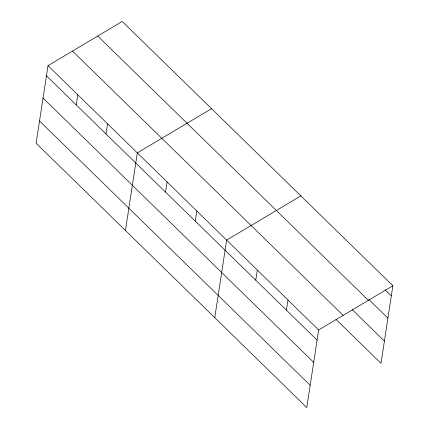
<?xml version="1.0" encoding="UTF-8"?>
<svg xmlns="http://www.w3.org/2000/svg" width="429" height="429" viewBox="0 0 429 429"><rect width="100%" height="100%" fill="white"/><g stroke="black" fill="none" stroke-linecap="round" stroke-linejoin="round"><path stroke-width="0.64" d="M48 65.664L36.127 143.248L306.783 407.55L318.656 329.965L392.873 285.752L122.217 21.45L48 65.664L318.656 329.965M76.217 104.885L77.772 94.739M105.99 133.955L107.545 123.809M125.445 230.47L137.318 152.885L211.535 108.671M165.535 192.101L167.09 181.955M195.308 221.176L196.863 211.03M214.763 317.685L226.635 240.106L300.847 195.887M255.754 280.201L257.309 270.055M286.427 310.156L287.982 300.01M392.873 285.752L381 363.336L335.95 319.342M385.092 289.811L391.323 295.897M368.742 299.431L387.918 318.152M97.726 36.041L368.382 300.343M352.295 309.722L384.405 341.082M72.49 51.072L343.146 315.374M46.445 75.81L317.106 340.111M43.039 98.064L313.701 362.366M39.532 120.994L310.188 385.296"/></g></svg>
